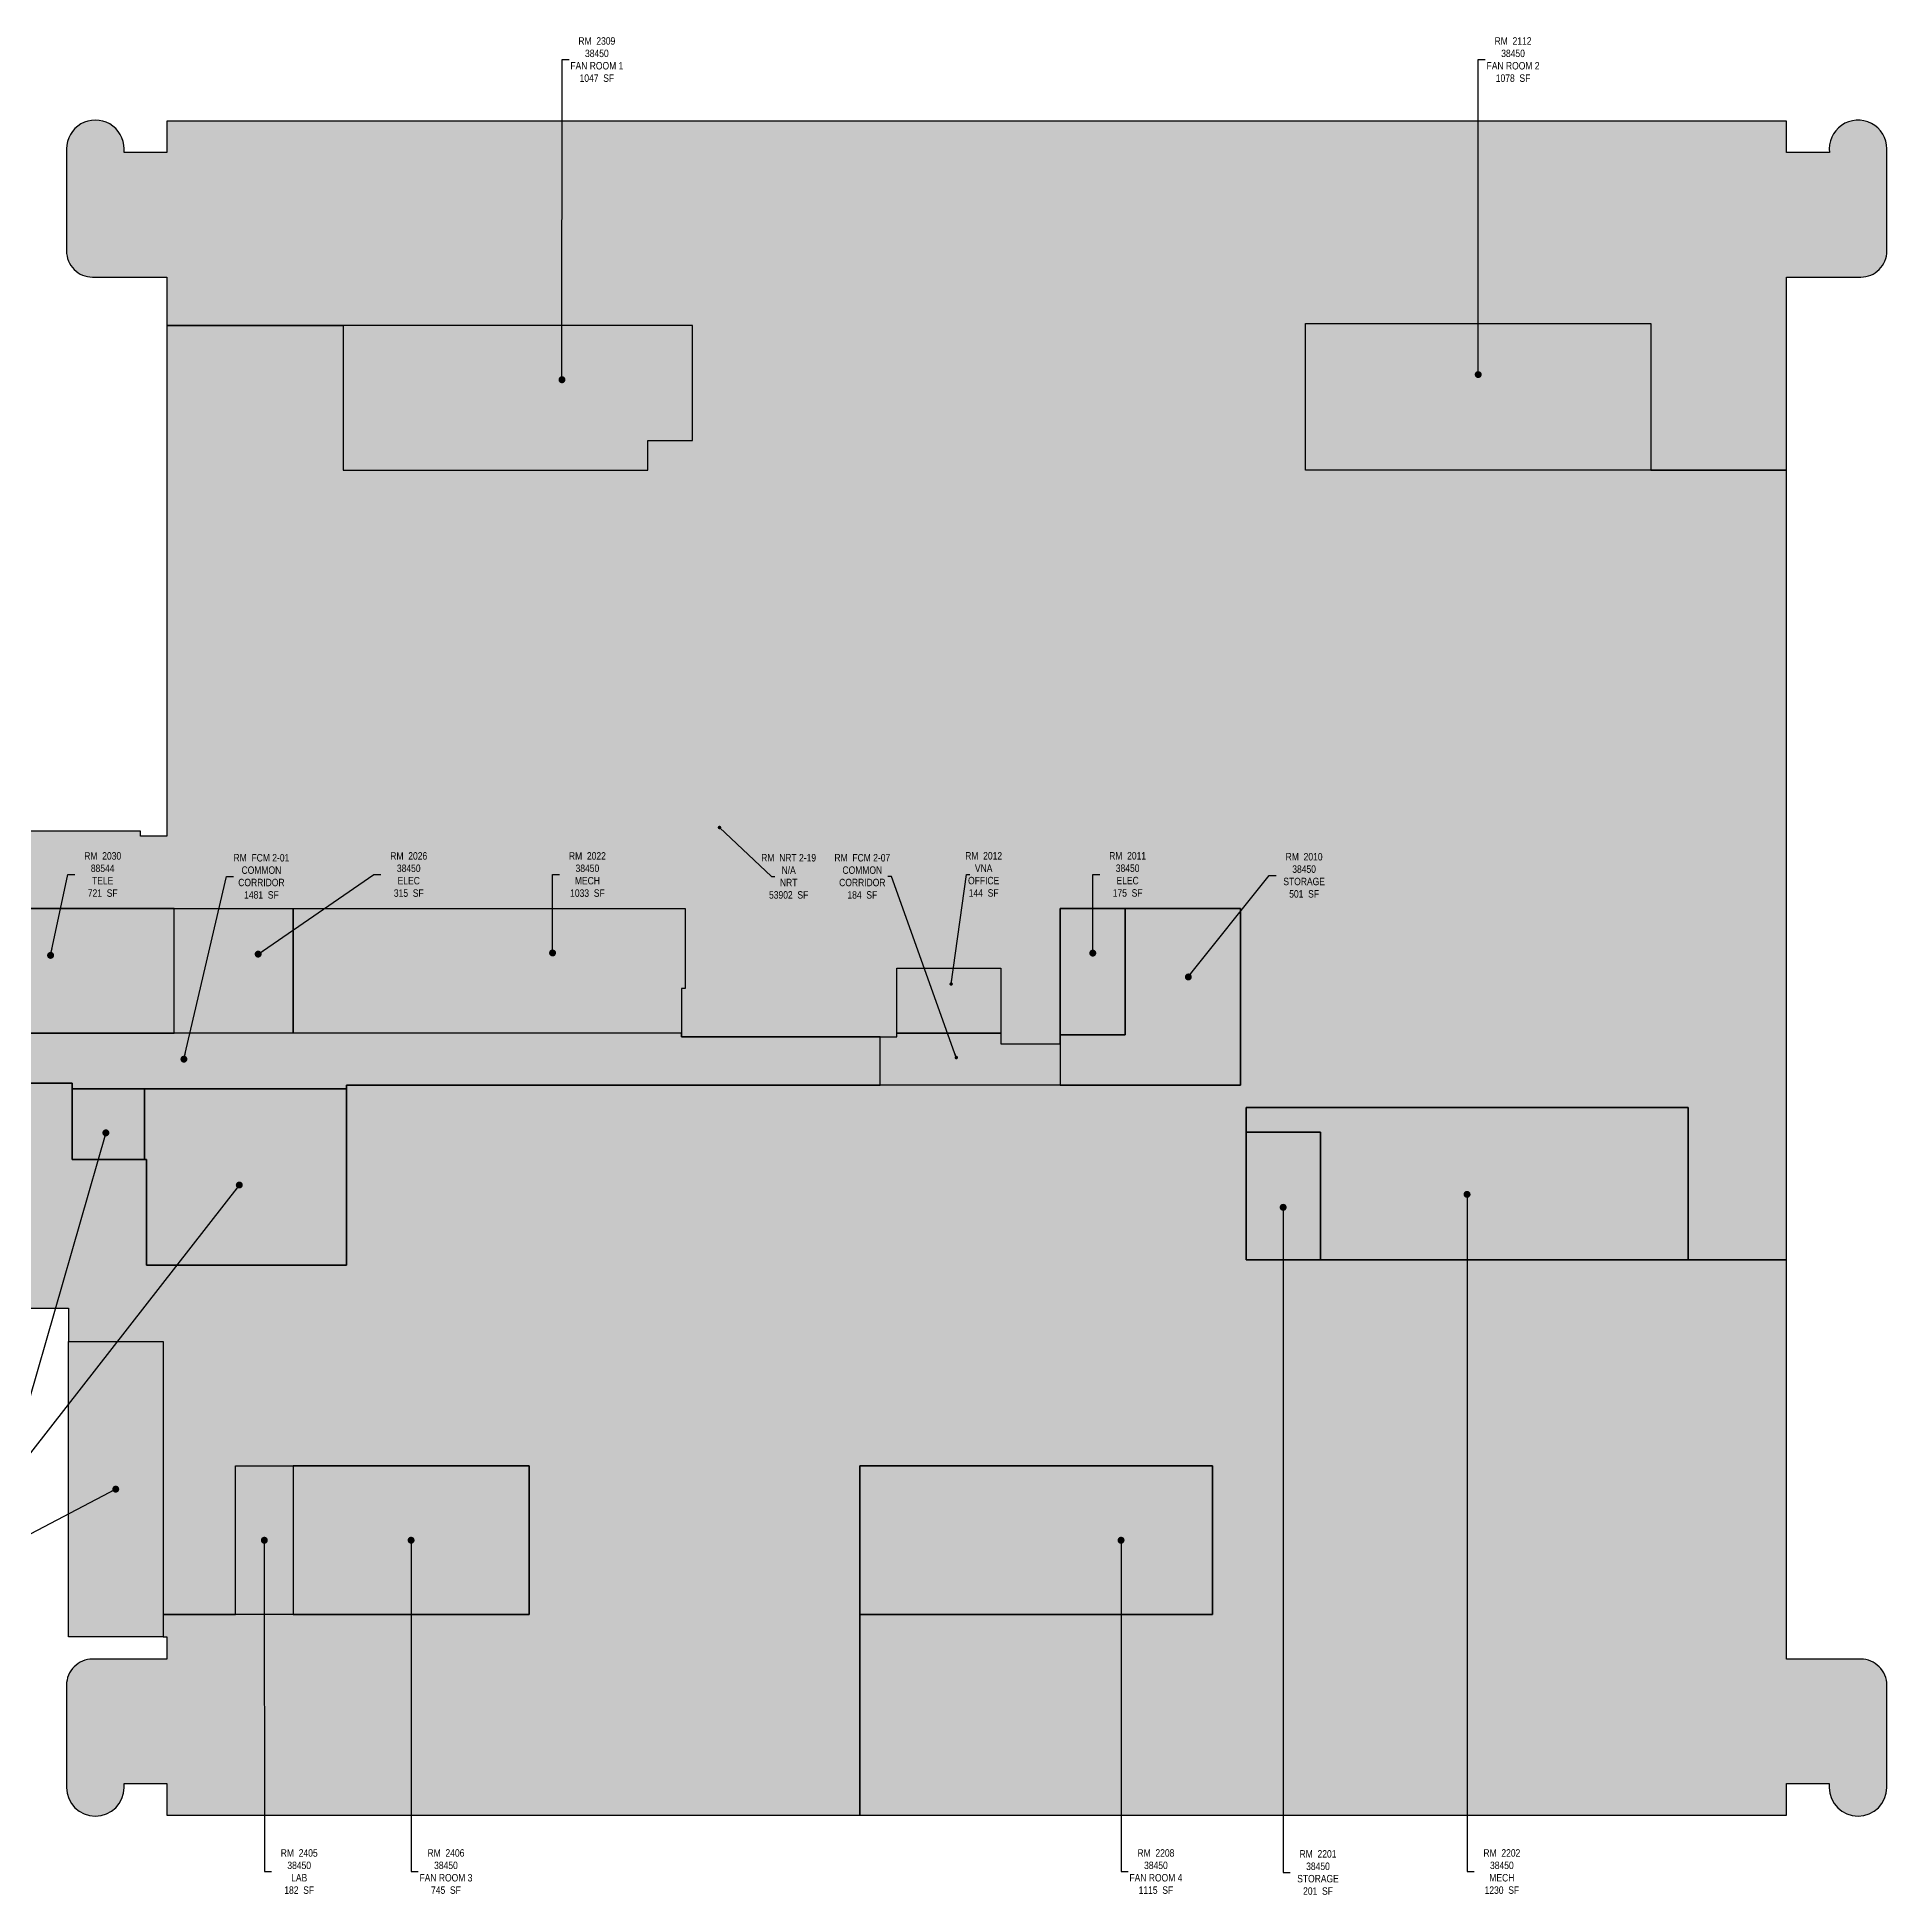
# Model space of a CAD drawing. Header units: inches. Extents: x 289 to 7656, y 1439 to 4830.
# Drawn here: x 4419 to 7656, y 1580 to 4830 of the extents above; entities that cross this region are included whole.
import ezdxf

# ---------------------------------------------------------------- set-up
doc = ezdxf.new("R2010")
doc.units = ezdxf.units.IN
doc.header["$MEASUREMENT"] = 0
for name, color, linetype in [('0-LABEL', 3, 'Continuous'), ('1-NRT', 200, 'Continuous'), ('1-NRT-PTN', 253, 'Continuous'), ('3-FCM', 190, 'Continuous'), ('3-FCM-PTN', 9, 'Continuous'), ('4-OCC', 6, 'Continuous'), ('4-OCC-PTN', 95, 'Continuous')]:
    doc.layers.add(name, color=color, linetype=linetype)
doc.styles.add('ArialN', font='ARIALN.TTF')
doc.dimstyles.new('AB-195', dxfattribs={"dimscale": 195, "dimtxt": 0.070312, "dimasz": 0.0625, "dimexe": 0.0625, "dimexo": 0.125, "dimgap": 0.25, "dimtad": 0, "dimdec": 4, "dimrnd": 0.0625, "dimzin": 0, "dimdsep": 46, "dimlunit": 4, "dimtxsty": 'ArialN', "dimblk": 'ARCHTICK', "dimcen": 0.0625, "dimclrd": 256, "dimclre": 256, "dimclrt": 256, "dimadec": 0, "dimazin": 0, "dimtfac": 1, "dimtdec": 4, "dimtofl": 0, "dimtmove": 2, "dimatfit": 3, "dimldrblk": 'DOT', "dimfxl": 0, "dimfrac": 2, "dimtolj": 1, "dimtzin": 0, "dimlwd": -1, "dimlwe": -1, "dimarcsym": 0})

# ---------------------------------------------------------------- blocks, each defined once
blk = doc.blocks.new('_ArchTick')
at = {"const_width": 0.15}
blk.add_lwpolyline([(-0.5, -0.5), (0.5, 0.5)], dxfattribs=at)
blk = doc.blocks.new('_Dot')
at = {"lineweight": -2}
blk.add_line((-0.5, 0), (-1, 0), dxfattribs=at)
at = {"const_width": 0.5}
blk.add_lwpolyline([(-0.25, 0, 1), (0.25, 0, 1)], format="xyb", close=True, dxfattribs=at)

msp = doc.modelspace()

# ---------------------------------------------------------------- hatches: boundary and pattern name
at = {"layer": '1-NRT-PTN'}
msp.add_hatch(color=256, dxfattribs=at).paths.add_polyline_path([(6638.3, 4072), (6638.3, 4328.7), (7242.8, 4328.7), (7242.8, 4072), (7480, 4072), (7480, 4410), (7610, 4410, 0.414203), (7655.5, 4455.5), (7655.5, 4634.2, 1.066903), (7555.2, 4627.7), (7480, 4627.7), (7480, 4683), (4646, 4683), (4646, 4627.7), (4570.8, 4627.7, 1.06688), (4470.5, 4634.2), (4470.5, 4455.5, 0.414214), (4516, 4410), (4646, 4410), (4646, 4325.5), (4954.8, 4325.5), (5565.8, 4325.5), (5565.8, 4124), (5487.8, 4124), (5487.8, 4072), (4954.8, 4072), (4954.8, 4325.5), (4646, 4325.5), (4646, 3431.7), (4600, 3431.7), (4600, 3440.5), (3723, 3440.5), (3723, 3422), (3701, 3422), (3701, 3410), (3671, 3410), (3671, 3087.2), (3671, 3064.7), (3697.5, 3064.7), (3697.5, 3080.7), (3752.3, 3080.7), (3752.3, 3305), (4182, 3305), (5552.8, 3305), (5552.8, 3165.2), (5546.3, 3165.2), (5546.3, 3080.7), (5552.8, 3080.7), (5923.3, 3080.7), (5923.3, 3201), (6105.2, 3201), (6105.2, 3068.7), (6209.3, 3068.7), (6209.3, 3305), (6524.5, 3305), (6524.5, 2996.2), (6209.3, 2996.2), (4960.2, 2996.2), (4960.2, 2681), (4610.3, 2681), (4610.3, 2759), (4610.3, 2812.6), (4610.3, 2866.2), (4480.3, 2866.2), (4480.3, 2999.5), (4353.5, 2999.5), (4353.5, 2606.2), (4473.8, 2606.2), (4473.8, 2547.7), (4639.5, 2547.7), (4639.5, 2070), (4766.3, 2070), (4766.3, 2330), (5279.8, 2330), (5279.8, 2070), (4766.3, 2070), (4639.5, 2070), (4639.5, 2031), (4646, 2031), (4646, 1992), (4516, 1992, 0.414214), (4470.5, 1946.5), (4470.5, 1767.7, 1.066919), (4570.8, 1774.2), (4646, 1774.2), (4646, 1719), (5858.3, 1719), (5858.3, 2070), (5858.3, 2330), (6475.8, 2330), (6475.8, 2070), (5858.3, 2070), (5858.3, 1719), (7480, 1719), (7480, 1774.2), (7555.2, 1774.2, 1.066919), (7655.5, 1767.7), (7655.5, 1946.5, 0.414214), (7610, 1992), (7480, 1992), (7480, 2690.7), (7307.8, 2690.7), (6534.3, 2690.7), (6534.3, 2957.2), (7307.8, 2957.2), (7307.8, 2690.7), (7480, 2690.7), (7480, 4072), (7242.8, 4072)])
at = {"layer": '3-FCM-PTN'}
for points in [[(3752.3, 3087.2), (3752.3, 3080.7), (3697.5, 3080.7), (3697.5, 3064.7), (3654.8, 3064.7), (3654.8, 3103.5), (3557.2, 3103.5), (3557.2, 2983.2), (3574, 2983.2), (3654.8, 2983.2), (3697.5, 2983.2), (3710, 2980), (3710, 2999.5), (4480.3, 2999.5), (4480.3, 2989.7), (4960.2, 2989.7), (4960.2, 2996.2), (5894, 2996.2), (5894, 3080.7), (5890.8, 3080.7), (5546.3, 3080.7), (5546.3, 3087.2)], [(5894, 2996.2), (5894, 3080.7), (5923.3, 3080.7), (5923.3, 3087.2), (6105.2, 3087.2), (6105.2, 3068.7), (6209.3, 3068.7), (6209.3, 2996.2)]]:
    msp.add_hatch(color=256, dxfattribs=at).paths.add_polyline_path(points)
at = {"layer": '4-OCC-PTN'}
for color, points in [(55, [(5565.8, 4325.5), (4954.8, 4325.5), (4954.8, 4072), (5487.8, 4072), (5487.8, 4124), (5565.8, 4124)]), (55, [(6638.3, 4328.7), (7242.8, 4328.7), (7242.8, 4072), (6638.3, 4072)]), (61, [(4182, 3305), (4182, 3087.2), (4659, 3087.2), (4659, 3305)]), (55, [(4659, 3305), (4867, 3305), (4867, 3087.2), (4659, 3087.2)]), (55, [(4867, 3305), (5552.8, 3305), (5552.8, 3165.2), (5546.3, 3165.2), (5546.3, 3087.2), (4867, 3087.2)]), (55, [(6209.3, 3080.7), (6209.3, 2996.2), (6524.5, 2996.2), (6524.5, 3305), (6323, 3305), (6323, 3084), (6209.3, 3084)]), (55, [(6209.3, 3084), (6323, 3084), (6323, 3305), (6209.3, 3305)]), (245, [(5923.3, 3201), (6105.2, 3201), (6105.2, 3087.2), (5923.3, 3087.2)]), (55, [(4564.8, 2989.7), (4480.3, 2989.7), (4480.3, 2866.2), (4607, 2866.2), (4607, 2989.7)]), (55, [(4610.3, 2866.2), (4610.3, 2681), (4960.2, 2681), (4960.2, 2989.7), (4607, 2989.7), (4607, 2866.2)]), (55, [(6534.3, 2957.2), (6534.3, 2913.7), (6664.3, 2913.7), (6664.3, 2690.7), (7307.8, 2690.7), (7307.8, 2957.2)]), (55, [(6534.3, 2690.7), (6664.3, 2690.7), (6664.3, 2913.7), (6534.3, 2913.7)]), (55, [(4473.8, 2547.7), (4639.5, 2547.7), (4639.5, 2031), (4473.8, 2031)]), (55, [(4867, 2330), (4867, 2070), (4766.3, 2070), (4766.3, 2330)]), (55, [(4867, 2330), (4867, 2070), (5279.8, 2070), (5279.8, 2330)]), (55, [(5858.3, 2330), (5858.3, 2070), (6475.8, 2070), (6475.8, 2330)])]:
    msp.add_hatch(color=color, dxfattribs=at).paths.add_polyline_path(points)

# ---------------------------------------------------------------- linework, layer by layer
at = {"layer": '1-NRT'}
for points in [[(7480, 1992), (7480, 2690.7), (7307.8, 2690.7), (6534.3, 2690.7), (6534.3, 2957.2), (7307.8, 2957.2), (7307.8, 2690.7), (7480, 2690.7), (7480, 4072), (7242.8, 4072), (6638.3, 4072), (6638.3, 4328.7), (7242.8, 4328.7), (7242.8, 4072), (7480, 4072), (7480, 4410), (7610, 4410, 0.414214), (7655.5, 4455.5), (7655.5, 4634.2, 1.066888), (7555.2, 4627.7), (7480, 4627.7), (7480, 4683), (4646, 4683), (4646, 4627.7), (4571.3, 4627.7), (4571.3, 4634.2, 1.000002), (4470.5, 4634.2), (4470.5, 4455.5, 0.414214), (4516, 4410), (4646, 4410), (4646, 4325.5), (4954.8, 4325.5), (4954.8, 4072), (5487.8, 4072), (5487.8, 4124), (5565.8, 4124), (5565.8, 4325.5), (4954.8, 4325.5), (4646, 4325.5), (4646, 3431.7), (4600, 3431.7), (4600, 3440.5), (3723, 3440.5)], [(4353.5, 2606.2), (4473.8, 2606.2), (4473.8, 2547.7), (4639.5, 2547.7), (4639.5, 2070), (4639.5, 2070), (4766.3, 2070), (4766.3, 2330), (5279.8, 2330), (5279.8, 2070), (4766.3, 2070), (4639.5, 2070), (4639.5, 2031), (4646, 2031), (4646, 1992), (4516, 1992, 0.414214), (4470.5, 1946.5), (4470.5, 1767.7, 1), (4571.3, 1767.7), (4571.3, 1774.2), (4646, 1774.2), (4646, 1719), (5858.3, 1719), (5858.3, 2070), (5858.3, 2330), (6475.8, 2330), (6475.8, 2070), (5858.3, 2070), (5858.3, 1719), (7480, 1719), (7480, 1774.2), (7554.7, 1774.2), (7554.7, 1767.7, 1), (7655.5, 1767.7), (7655.5, 1946.5, 0.414214), (7610, 1992), (7480, 1992)]]:
    msp.add_lwpolyline(points, format="xyb", dxfattribs=at)
msp.add_lwpolyline([(4182, 3305), (5552.8, 3305), (5552.8, 3165.2), (5546.3, 3165.2), (5546.3, 3080.7), (5552.8, 3080.7), (5923.3, 3080.7), (5923.3, 3201), (6105.2, 3201), (6105.2, 3068.7), (6209.3, 3068.7), (6209.3, 3305), (6524.5, 3305), (6524.5, 2996.2), (6209.3, 2996.2), (6209.3, 2996.2), (4960.2, 2996.2), (4960.2, 2681), (4610.3, 2681), (4610.3, 2759), (4610.3, 2812.6), (4610.3, 2866.2), (4480.3, 2866.2), (4480.3, 2999.5), (4353.5, 2999.5)], dxfattribs=at)
at = {"layer": '3-FCM'}
for points in [[(5894, 3080.7), (5890.8, 3080.7), (5546.3, 3080.7), (5546.3, 3087.2), (3752.3, 3087.2), (3752.3, 3080.7), (3697.5, 3080.7), (3697.5, 3064.7), (3654.8, 3064.7), (3654.8, 3103.5), (3557.2, 3103.5), (3557.2, 2983.2), (3574, 2983.2), (3654.8, 2983.2), (3697.5, 2983.2), (3697.5, 2980), (3710, 2980), (3710, 2999.5), (4480.3, 2999.5), (4480.3, 2989.7), (4960.2, 2989.7), (4960.2, 2996.2), (5894, 2996.2), (5894, 3080.7)], [(5894, 2996.2), (5894, 3080.7), (5923.3, 3080.7), (5923.3, 3087.2), (6105.2, 3087.2), (6105.2, 3068.7), (6209.3, 3068.7), (6209.3, 2996.2)]]:
    msp.add_lwpolyline(points, close=True, dxfattribs=at)
at = {"layer": '4-OCC'}
for points in [[(5565.8, 4325.5), (4954.8, 4325.5), (4954.8, 4072), (5487.8, 4072), (5487.8, 4124), (5565.8, 4124)], [(6638.3, 4328.7), (7242.8, 4328.7), (7242.8, 4072), (6638.3, 4072)], [(4182, 3305), (4182, 3087.2), (4659, 3087.2), (4659, 3305), (4182, 3305)], [(4659, 3305), (4867, 3305), (4867, 3087.2), (4659, 3087.2)], [(4867, 3305), (5552.8, 3305), (5552.8, 3165.2), (5546.3, 3165.2), (5546.3, 3087.2), (4867, 3087.2)], [(6209.3, 3084), (6323, 3084), (6323, 3305), (6209.3, 3305)], [(5923.3, 3201), (6105.2, 3201), (6105.2, 3087.2), (5923.3, 3087.2)], [(4564.8, 2989.7), (4480.3, 2989.7), (4480.3, 2866.2), (4607, 2866.2), (4607, 2989.7)], [(4607, 2989.7), (4607, 2866.2), (4610.3, 2866.2), (4610.3, 2681), (4960.2, 2681), (4960.2, 2989.7)], [(6534.3, 2957.2), (6534.3, 2913.7), (6664.3, 2913.7), (6664.3, 2913.7), (6664.3, 2690.7), (7307.8, 2690.7), (7307.8, 2957.2)], [(6534.3, 2690.7), (6664.3, 2690.7), (6664.3, 2913.7), (6534.3, 2913.7)], [(4473.8, 2547.7), (4639.5, 2547.7), (4639.5, 2031), (4473.8, 2031)], [(4867, 2330), (4867, 2070), (4766.3, 2070), (4766.3, 2330)], [(4867, 2330), (4867, 2070), (5279.8, 2070), (5279.8, 2330)], [(5858.3, 2330), (5858.3, 2070), (6475.8, 2070), (6475.8, 2330)]]:
    msp.add_lwpolyline(points, close=True, dxfattribs=at)
msp.add_lwpolyline([(6209.3, 3080.7), (6209.3, 3080.7), (6209.3, 2996.2), (6524.5, 2996.2), (6524.5, 3305), (6323, 3305), (6323, 3084), (6209.3, 3084), (6209.3, 3080.7), (6209.3, 3080.7)], dxfattribs=at)

# ---------------------------------------------------------------- texts
at = {"layer": '0-LABEL', "char_height": 13, "attachment_point": 5, "style": 'ArialN'}
for s, insert in [('RM  2309\\P38450\\PFAN ROOM 1\\P1047  SF', (5398.4, 4790.5)), ('RM  2112\\P38450\\PFAN ROOM 2\\P1078  SF', (7001.5, 4790.5)), ('RM  2030\\P88544\\PTELE\\P721  SF', (4533.8, 3364.7)), ('RM  FCM 2-01\\PCOMMON\\PCORRIDOR\\P1481  SF', (4811.5, 3361.5)), ('RM  2026\\P38450\\PELEC\\P315  SF', (5069.3, 3364.7)), ('RM  2022\\P38450\\PMECH\\P1033  SF', (5381.9, 3364.7)), ('RM  NRT 2-19\\PN/A\\PNRT\\P53902  SF', (5734, 3361.5)), ('RM  FCM 2-07\\PCOMMON\\PCORRIDOR\\P184  SF', (5862.9, 3361.5)), ('RM  2012\\PVNA\\POFFICE\\P144  SF', (6075.2, 3364.9)), ('RM  2011\\P38450\\PELEC\\P175  SF', (6327.1, 3364.9)), ('RM  2010\\P38450\\PSTORAGE\\P501  SF', (6635.9, 3363.3)), ('RM  2405\\P38450\\PLAB\\P182  SF', (4877.6, 1620.3)), ('RM  2406\\P38450\\PFAN ROOM 3\\P745  SF', (5134.4, 1620.3)), ('RM  2208\\P38450\\PFAN ROOM 4\\P1115  SF', (6376.6, 1620.3)), ('RM  2201\\P38450\\PSTORAGE\\P201  SF', (6660.2, 1618.7)), ('RM  2202\\P38450\\PMECH\\P1230  SF', (6981.9, 1620.3))]:
    msp.add_mtext(s, dxfattribs=dict(at, insert=insert))

# ---------------------------------------------------------------- leaders
at = {"layer": '0-LABEL', "annotation_type": 0, "has_hookline": 1}
for points, hookline_direction, text_width in [([(5337.4, 4230.4), (5337.5, 4790.5), (5349.7, 4790.5)], 0, 88.7), ([(6940.5, 4239.4), (6940.6, 4790.5), (6952.8, 4790.5)], 0, 90.6), ([(4442.6, 3223.3), (4472.9, 3364.7), (4485.1, 3364.7)], 0, 62.7), ([(4675.9, 3041.7), (4750.6, 3361.5), (4762.8, 3361.5)], 0, 93.7), ([(4805.8, 3225.5), (5008.3, 3364.7), (5020.5, 3364.7)], 0, 62.7), ([(5320.9, 3227.5), (5320.9, 3364.7), (5333.1, 3364.7)], 0, 62.6), ([(6266.1, 3227.2), (6266.2, 3364.9), (6278.4, 3364.9)], 0, 60.7), ([(6433.3, 3185.5), (6575, 3363.3), (6587.1, 3363.3)], 0, 71.3), ([(4539.3, 2912.8), (4404.5, 2444.1), (4392.3, 2444.1)], 1, 153.6), ([(4772.8, 2821.5), (4384.8, 2323.5), (4372.6, 2323.5)], 1, 156.3), ([(6921, 2805.2), (6921, 1620.3), (6933.2, 1620.3)], 0, 62.6), ([(6599.3, 2782.5), (6599.3, 1618.7), (6611.4, 1618.7)], 0, 71.3), ([(4556.6, 2289.4), (4384.8, 2199), (4372.6, 2199)], 1, 77.5), ([(4816.6, 2200), (4816.7, 1620.3), (4828.9, 1620.3)], 0, 62.8), ([(5073.4, 2200), (5073.4, 1620.3), (5085.6, 1620.3)], 0, 90.7), ([(6315.6, 2200), (6315.7, 1620.3), (6327.9, 1620.3)], 0, 90.7)]:
    msp.add_leader(points, dimstyle='AB-195', dxfattribs=dict(at, hookline_direction=hookline_direction, text_width=text_width))
for points, hookline_direction, text_width in [([(5613, 3447), (5704, 3361.5), (5710, 3361.5)], 0, 94.2), ([(6027.3, 3044.5), (5913.8, 3361.5), (5907.8, 3361.5)], 1, 95.8), ([(6018.3, 3173.1), (6045.2, 3364.9), (6051.2, 3364.9)], 0, 62.6)]:
    msp.add_leader(points, dimstyle='AB-195', override={"dimscale": 96}, dxfattribs=dict(at, hookline_direction=hookline_direction, text_width=text_width))

doc.saveas('drawing.dxf')
